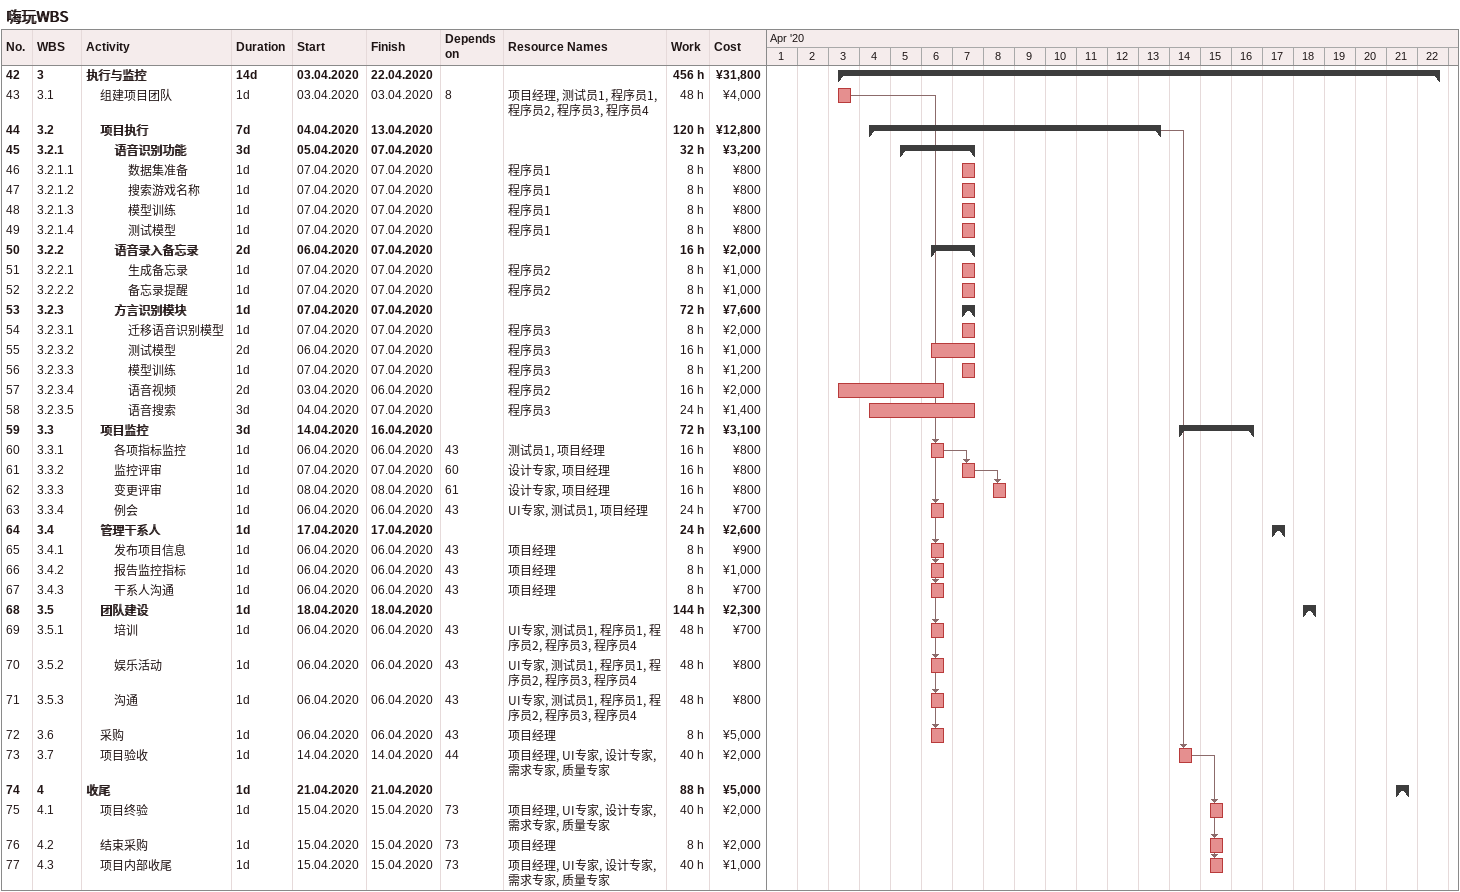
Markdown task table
嗨玩WBS

| ID | WBS | Task | Duration | Start | Finish | Predecessors | Resources | Work (h) | Cost (¥) |
|---|---|---|---|---|---|---|---|---|---|
| 42 | 3 | **执行与监控** | 14d | 2020-04-03 | 2020-04-22 |  |  | 456 | 31800 |
| 43 | 3.1 | 组建项目团队 | 1d | 2020-04-03 | 2020-04-03 | 8 | 项目经理, 测试员1, 程序员1, 程序员2, 程序员3, 程序员4 | 48 | 4000 |
| 44 | 3.2 | **项目执行** | 7d | 2020-04-04 | 2020-04-13 |  |  | 120 | 12800 |
| 45 | 3.2.1 | **语音识别功能** | 3d | 2020-04-05 | 2020-04-07 |  |  | 32 | 3200 |
| 46 | 3.2.1.1 | 数据集准备 | 1d | 2020-04-07 | 2020-04-07 |  | 程序员1 | 8 | 800 |
| 47 | 3.2.1.2 | 搜索游戏名称 | 1d | 2020-04-07 | 2020-04-07 |  | 程序员1 | 8 | 800 |
| 48 | 3.2.1.3 | 模型训练 | 1d | 2020-04-07 | 2020-04-07 |  | 程序员1 | 8 | 800 |
| 49 | 3.2.1.4 | 测试模型 | 1d | 2020-04-07 | 2020-04-07 |  | 程序员1 | 8 | 800 |
| 50 | 3.2.2 | **语音录入备忘录** | 2d | 2020-04-06 | 2020-04-07 |  |  | 16 | 2000 |
| 51 | 3.2.2.1 | 生成备忘录 | 1d | 2020-04-07 | 2020-04-07 |  | 程序员2 | 8 | 1000 |
| 52 | 3.2.2.2 | 备忘录提醒 | 1d | 2020-04-07 | 2020-04-07 |  | 程序员2 | 8 | 1000 |
| 53 | 3.2.3 | **方言识别模块** | 1d | 2020-04-07 | 2020-04-07 |  |  | 72 | 7600 |
| 54 | 3.2.3.1 | 迁移语音识别模型 | 1d | 2020-04-07 | 2020-04-07 |  | 程序员3 | 8 | 2000 |
| 55 | 3.2.3.2 | 测试模型 | 2d | 2020-04-06 | 2020-04-07 |  | 程序员3 | 16 | 1000 |
| 56 | 3.2.3.3 | 模型训练 | 1d | 2020-04-07 | 2020-04-07 |  | 程序员3 | 8 | 1200 |
| 57 | 3.2.3.4 | 语音视频 | 2d | 2020-04-03 | 2020-04-06 |  | 程序员2 | 16 | 2000 |
| 58 | 3.2.3.5 | 语音搜索 | 3d | 2020-04-04 | 2020-04-07 |  | 程序员3 | 24 | 1400 |
| 59 | 3.3 | **项目监控** | 3d | 2020-04-14 | 2020-04-16 |  |  | 72 | 3100 |
| 60 | 3.3.1 | 各项指标监控 | 1d | 2020-04-06 | 2020-04-06 | 43 | 测试员1, 项目经理 | 16 | 800 |
| 61 | 3.3.2 | 监控评审 | 1d | 2020-04-07 | 2020-04-07 | 60 | 设计专家, 项目经理 | 16 | 800 |
| 62 | 3.3.3 | 变更评审 | 1d | 2020-04-08 | 2020-04-08 | 61 | 设计专家, 项目经理 | 16 | 800 |
| 63 | 3.3.4 | 例会 | 1d | 2020-04-06 | 2020-04-06 | 43 | UI专家, 测试员1, 项目经理 | 24 | 700 |
| 64 | 3.4 | **管理干系人** | 1d | 2020-04-17 | 2020-04-17 |  |  | 24 | 2600 |
| 65 | 3.4.1 | 发布项目信息 | 1d | 2020-04-06 | 2020-04-06 | 43 | 项目经理 | 8 | 900 |
| 66 | 3.4.2 | 报告监控指标 | 1d | 2020-04-06 | 2020-04-06 | 43 | 项目经理 | 8 | 1000 |
| 67 | 3.4.3 | 干系人沟通 | 1d | 2020-04-06 | 2020-04-06 | 43 | 项目经理 | 8 | 700 |
| 68 | 3.5 | **团队建设** | 1d | 2020-04-18 | 2020-04-18 |  |  | 144 | 2300 |
| 69 | 3.5.1 | 培训 | 1d | 2020-04-06 | 2020-04-06 | 43 | UI专家, 测试员1, 程序员1, 程序员2, 程序员3, 程序员4 | 48 | 700 |
| 70 | 3.5.2 | 娱乐活动 | 1d | 2020-04-06 | 2020-04-06 | 43 | UI专家, 测试员1, 程序员1, 程序员2, 程序员3, 程序员4 | 48 | 800 |
| 71 | 3.5.3 | 沟通 | 1d | 2020-04-06 | 2020-04-06 | 43 | UI专家, 测试员1, 程序员1, 程序员2, 程序员3, 程序员4 | 48 | 800 |
| 72 | 3.6 | 采购 | 1d | 2020-04-06 | 2020-04-06 | 43 | 项目经理 | 8 | 5000 |
| 73 | 3.7 | 项目验收 | 1d | 2020-04-14 | 2020-04-14 | 44 | 项目经理, UI专家, 设计专家, 需求专家, 质量专家 | 40 | 2000 |
| 74 | 4 | **收尾** | 1d | 2020-04-21 | 2020-04-21 |  |  | 88 | 5000 |
| 75 | 4.1 | 项目终验 | 1d | 2020-04-15 | 2020-04-15 | 73 | 项目经理, UI专家, 设计专家, 需求专家, 质量专家 | 40 | 2000 |
| 76 | 4.2 | 结束采购 | 1d | 2020-04-15 | 2020-04-15 | 73 | 项目经理 | 8 | 2000 |
| 77 | 4.3 | 项目内部收尾 | 1d | 2020-04-15 | 2020-04-15 | 73 | 项目经理, UI专家, 设计专家, 需求专家, 质量专家 | 40 | 1000 |
